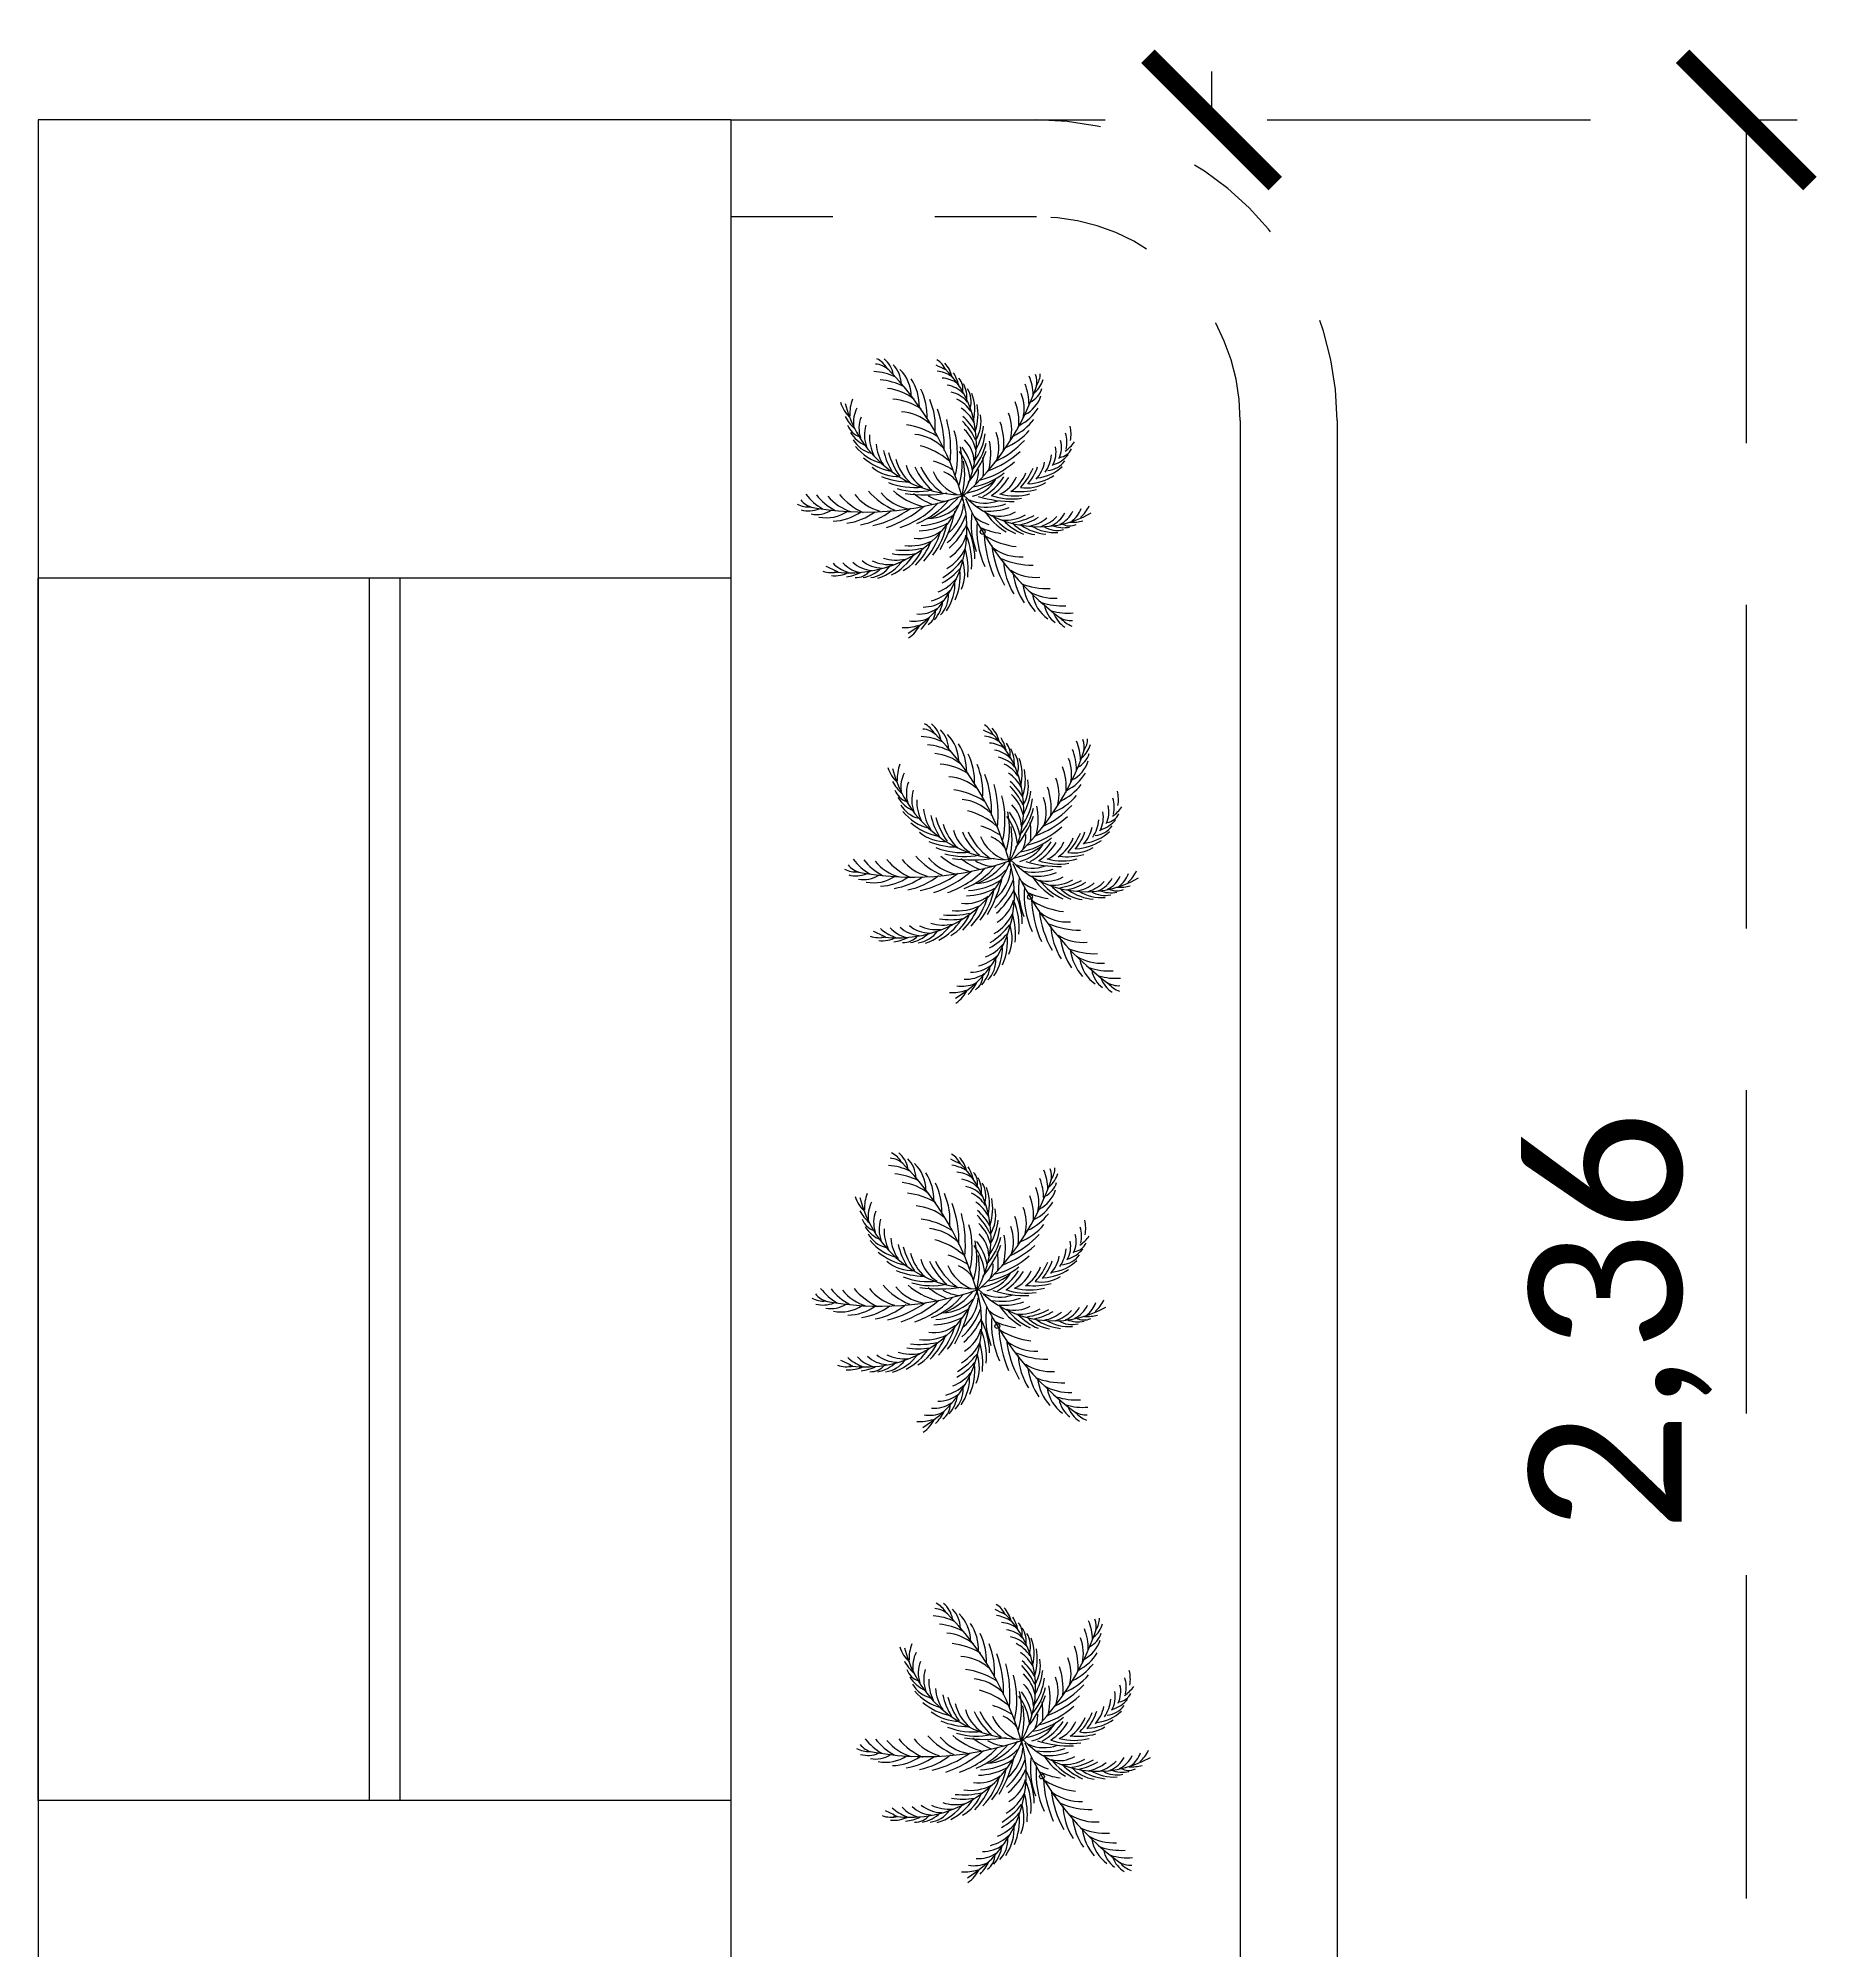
# Model space of a CAD drawing. Header units: millimetres. Extents: x 94.9 to 138.6, y 82.1 to 91.4.
# Drawn here: x 136.863 to 138.609, y 83.239 to 85.116 of the extents above; entities that cross this region are included whole.
import ezdxf

# ---------------------------------------------------------------- set-up
doc = ezdxf.new("R2010")
doc.units = ezdxf.units.MM
doc.header["$LTSCALE"] = 0.05
doc.linetypes.add('HIDDEN', pattern=[9.525, 6.35, -3.175])
for name, color, linetype in [('ARQ-ALVENARIA', 4, 'Continuous'), ('ARQ-ESQ01', 1, 'Continuous'), ('ARQ-ESQ02', 2, 'Continuous'), ('ARQ-LINHA-02', 2, 'Continuous'), ('ARQ-LINHA01', 1, 'Continuous'), ('ARQ-LINHA02', 2, 'Continuous'), ('ARQ-VEGETAÇÃO', 94, 'Continuous'), ('JANELA', 10, 'Continuous'), ('VEGETACAO', 3, 'Continuous')]:
    doc.layers.add(name, color=color, linetype=linetype)
doc.styles.add('3mm ST', font='calibril.ttf', dxfattribs={"height": 0.15})
doc.dimstyles.new('Annotative', dxfattribs={"dimscale": 0.05, "dimtxt": 0.15, "dimasz": 2.5, "dimexe": 1, "dimexo": 1, "dimtad": 1, "dimtxsty": '3mm ST', "dimblk": 'ARCHTICK', "dimcen": 2.5, "dimclrd": 30, "dimclre": 30, "dimclrt": 2, "dimadec": 0, "dimazin": 0, "dimtfac": 1, "dimtmove": 0, "dimatfit": 3, "dimldrblk": 'DOT', "dimfxl": 1, "dimarcsym": 0})

# ---------------------------------------------------------------- blocks, each defined once
blk = doc.blocks.new('COQUEIRO')
at = {"layer": 'VEGETACAO', "color": 3, "linetype": 'Continuous'}
blk.add_circle((0.0488, -0.162), 0.00953, dxfattribs=at)
for centre, radius, start, end in [((-0.299, 0.3315), 0.2149, 52.66291, 75.78173), ((-0.2592, 0.4816), 0.0892, 38.10063, 73.55212), ((-0.2842, 0.5119), 0.0956, 18.00467, 51.19333), ((-0.2845, 0.5128), 0.1111, 0.66257, 37.53141), ((-1.1675, -0.1007), 1.1676, 3.58345, 33.67937), ((-0.2535, 0.4916), 0.105, 349.125, 34.47981), ((-0.2675, 0.4439), 0.1491, 349.08285, 34.11359), ((-0.0547, 0.4696), 0.0894, 12.93374, 47.46008), ((-0.2966, 0.2667), 0.2458, 51.48218, 73.93666), ((-0.263, 0.2781), 0.194, 39.1625, 73.12993), ((-0.298, 0.4095), 0.2038, 347.9478, 21.00057), ((0.7413, 1.4699), 1.2085, 231.98607, 234.05068), ((-0.0479, 0.3613), 0.1389, 46.92087, 70.58924), ((-0.3131, 0.2642), 0.414, 318.81878, 35.07359), ((-0.0178, 0.3516), 0.1141, 43.05015, 75.00526), ((-0.0587, 0.4574), 0.1092, 0.51448, 32.90542), ((-0.0974, 0.4161), 0.1674, 2.09394, 19.91238), ((-0.2734, 0.4581), 0.1255, 185.13494, 217.52588), ((-0.209, 0.4481), 0.1925, 198.12798, 215.94643), ((0.094, 0.4635), 0.4761, 182.96678, 259.22158), ((-0.215, 0.3634), 0.1598, 147.45113, 171.11949), ((-0.2355, 0.3333), 0.1312, 143.0351, 174.99021), ((-0.2704, 0.1703), 0.2599, 46.86087, 72.97936), ((-0.3323, 0.3727), 0.2613, 347.4771, 14.00821), ((-0.3224, 0.3333), 0.2756, 343.62358, 11.74846), ((-0.0082, 0.3321), 0.1039, 31.02531, 71.11922), ((-0.0089, 0.2962), 0.113, 28.27713, 66.76408), ((0.0226, 0.4169), 0.062, 335.90175, 29.97291), ((-0.023, 0.3888), 0.1172, 343.08759, 17.28368), ((0.0109, 0.3675), 0.0962, 332.73196, 19.96024), ((-0.0513, 0.3496), 0.168, 333.05239, 10.22995), ((0.1656, 0.3618), 0.1869, 349.23685, 12.35567), ((0.3123, 0.4211), 0.0966, 297.23651, 334.10536), ((0.2978, 0.3892), 0.0776, 334.67457, 10.12607), ((0.3116, 0.4205), 0.0831, 314.57861, 347.76727), ((-0.3182, 0.3638), 0.0712, 188.06745, 242.13861), ((-0.2571, 0.3707), 0.1347, 200.75669, 234.95277), ((-0.2303, 0.3088), 0.1195, 146.92114, 187.01505), ((-0.2042, 0.2769), 0.13, 151.27628, 189.76323), ((-0.2191, 0.1844), 0.1851, 37.83108, 75.04963), ((-0.2631, 0.0222), 0.3041, 46.4938, 70.64563), ((-0.4401, 0.2769), 0.415, 346.74968, 9.44742), ((-0.5084, 0.8691), 1.0153, 300.15739, 330.25331), ((-0.0376, 0.2548), 0.1458, 22.98041, 51.90604), ((-0.0398, 0.2288), 0.1443, 15.03055, 45.30229), ((-0.0805, 0.3344), 0.2062, 330.83443, 359.70625), ((0.0514, 0.2769), 0.226, 343.43481, 9.5533), ((0.1381, 0.313), 0.1687, 335.73644, 9.70387), ((0.2653, 0.381), 0.1297, 285.6568, 330.68753), ((0.1161, 0.3347), 0.2137, 348.05612, 10.5106), ((0.3078, 0.3888), 0.0913, 285.69894, 331.05375), ((-0.2727, 0.3274), 0.1106, 198.08012, 245.3084), ((-0.2036, 0.3552), 0.1932, 207.81041, 244.98797), ((-0.1489, 0.2596), 0.1677, 166.13433, 195.05995), ((-0.1285, 0.2377), 0.1659, 172.73808, 203.00981), ((-0.0148, 0.2307), 0.2549, 180.53322, 200.99448), ((-0.19, 0.0922), 0.1815, 33.55016, 73.07844), ((-0.4682, 0.2693), 0.4663, 342.5956, 3.64792), ((-0.3446, 0.2244), 0.3634, 335.57655, 3.99041), ((-0.1641, 0.1331), 0.2652, 14.28167, 33.70647), ((-0.0744, 0.1545), 0.1605, 0.74987, 35.15917), ((-0.1139, 0.1631), 0.2217, 17.04589, 37.50715), ((-0.1098, 0.3259), 0.2566, 320.04545, 341.67696), ((-0.0131, 0.2948), 0.1442, 317.56551, 358.38893), ((-0.061, 0.2136), 0.2645, 343.06774, 7.21957), ((0.0823, 0.2425), 0.1609, 334.40502, 11.62357), ((0.1847, 0.4038), 0.2272, 284.05104, 310.58215), ((0.2267, 0.3914), 0.1773, 284.52174, 317.57451), ((-0.1664, 0.3622), 0.2372, 218.33411, 247.20593), ((-0.1994, 0.2786), 0.1658, 219.65144, 260.47485), ((0.0519, 0.2391), 0.305, 184.3339, 203.75869), ((-0.0445, 0.1949), 0.1846, 182.88119, 217.2905), ((-0.0517, 0.1615), 0.1423, 182.7518, 227.44848), ((-0.2529, -0.041), 0.289, 38.77469, 63.71862), ((-0.2729, 0.1764), 0.3016, 331.72838, 1.22978), ((-0.1829, 0.0721), 0.2253, 355.3484, 24.47798), ((-0.1656, 0.0829), 0.2229, 0.36523, 25.8318), ((-0.0516, 0.1355), 0.1238, 350.59188, 35.28856), ((-0.0882, 0.2751), 0.2395, 307.09056, 335.9438), ((-0.0872, 0.2896), 0.2342, 312.24036, 341.21637), ((-0.1061, 0.181), 0.2513, 335.34863, 0.29256), ((0.0682, 0.4503), 0.3609, 283.32362, 306.02136), ((0.0219, 0.1839), 0.1578, 330.1241, 9.65238), ((0.1579, 0.3807), 0.2396, 280.19752, 308.3224), ((0.3305, 0.1405), 0.1141, 334.98115, 6.93626), ((0.3281, 0.172), 0.1389, 338.85187, 2.52024), ((-0.5826, 0.1622), 0.0956, 230.27309, 263.46175), ((-0.5479, 0.1437), 0.0892, 207.9143, 243.36579), ((-0.4087, 0.2126), 0.2149, 205.68469, 228.80351), ((-0.3448, 0.2231), 0.2458, 207.52976, 229.98424), ((-0.3493, 0.1879), 0.194, 208.33649, 242.30392), ((-0.2451, 0.2167), 0.2599, 208.48706, 234.60555), ((-0.2487, 0.1636), 0.1851, 206.41679, 243.63534), ((-0.0985, 0.2389), 0.3041, 210.82079, 234.97262), ((-0.1339, 0.3753), 0.2951, 236.3634, 257.99491), ((-0.1287, 0.3263), 0.2693, 236.824, 265.8), ((0.0889, 0.1947), 0.2563, 192.20856, 217.67514), ((0.1122, 0.1971), 0.259, 193.56238, 222.69196), ((0.0686, 0.1422), 0.167, 191.49178, 237.45379), ((-0.2359, -0.1246), 0.3121, 45.84018, 61.26731), ((-0.1403, -0.02), 0.1475, 27.41088, 54.32759), ((-0.286, 0.1354), 0.3164, 332.7885, 358.02955), ((-0.2515, 0.3814), 0.4439, 309.66064, 328.04407), ((-0.046, 0.1017), 0.1283, 323.98483, 350.90153), ((0.0646, 0.3556), 0.316, 272.15049, 300.56435), ((-0.1646, 0.1353), 0.2714, 342.41412, 357.84125), ((0.0514, 0.4692), 0.4055, 279.16954, 300.22186), ((0.2332, 0.1227), 0.1458, 314.91141, 343.83703), ((0.2823, 0.1116), 0.113, 320.20813, 358.69508), ((0.3159, 0.1242), 0.1039, 322.95631, 3.05022), ((0.406, 0.1274), 0.062, 267.83275, 321.90391), ((0.3605, 0.2384), 0.1674, 294.02493, 311.84338), ((-0.5836, 0.1624), 0.1111, 243.93501, 280.80385), ((-0.1578, 1.1497), 1.1676, 247.78705, 277.88297), ((-0.5567, 0.1362), 0.105, 246.98661, 292.34142), ((-0.5126, 0.1594), 0.1491, 247.35283, 292.38357), ((-0.485, 0.1961), 0.2038, 260.46585, 293.51862), ((-0.476, -0.0463), 0.4761, 289.67672, 5.93153), ((-0.1525, 0.1534), 0.1815, 208.38798, 247.91626), ((-0.0345, 0.2414), 0.289, 217.7478, 242.69173), ((-0.1174, 0.3139), 0.2754, 242.09656, 270.9498), ((-0.0448, 0.5259), 0.5105, 249.99629, 268.37973), ((0.0508, 0.2414), 0.3121, 220.19911, 235.62624), ((-0.0328, 0.127), 0.1475, 227.13884, 254.05554), ((0.3504, 0.2205), 0.414, 212.10883, 288.36364), ((0.0181, 0.2754), 0.2752, 269.36244, 294.6035), ((0.0313, 0.1279), 0.1452, 272.51757, 318.47958), ((0.0551, 0.2812), 0.2623, 268.30233, 297.80372), ((0.0095, 0.1892), 0.2253, 287.2794, 316.40898), ((0.026, 0.1773), 0.2229, 292.29622, 317.7628), ((0.1174, 0.0911), 0.1238, 282.52288, 327.21956), ((0.1264, 0.1194), 0.1605, 292.68086, 327.09017), ((0.0731, 0.1945), 0.2652, 306.21267, 325.63747), ((0.1197, 0.1592), 0.2217, 308.97688, 329.43815), ((0.291, 0.1922), 0.2062, 262.76543, 291.63725), ((0.2083, 0.115), 0.1443, 306.96155, 337.23328), ((0.316, 0.1708), 0.168, 264.98339, 302.16095), ((0.3559, 0.1198), 0.0962, 264.66296, 311.89124), ((0.363, 0.1592), 0.1172, 275.01859, 309.21467), ((-0.3989, 0.2495), 0.4761, 251.03578, 327.29058), ((-0.4558, 0.237), 0.2613, 267.45821, 293.98932), ((-0.4152, 0.2352), 0.2756, 269.71796, 297.84284), ((-0.3833, 0.3617), 0.415, 272.019, 294.71674), ((-0.3815, 0.3908), 0.4663, 277.8185, 298.87082), ((-0.3129, 0.2786), 0.3634, 277.47601, 305.88987), ((-0.2515, 0.2179), 0.3016, 280.23664, 309.73804), ((-0.1214, 0.0959), 0.167, 259.56078, 305.52279), ((-0.214, 0.2389), 0.3164, 283.43687, 308.67792), ((-0.5087, 0.1441), 0.5105, 318.0653, 336.44873), ((-0.1633, 0.007), 0.167, 298.20173, 344.16373), ((1.1493, 0.2277), 1.1676, 192.22913, 222.32505), ((0.1077, 0.0895), 0.1452, 233.87663, 279.83863), ((0.1289, 0.151), 0.2253, 248.63845, 277.76803), ((0.2707, 0.3684), 0.4439, 241.59163, 259.97507), ((0.2331, 0.1772), 0.2395, 239.02156, 267.8748), ((0.247, 0.1817), 0.2342, 244.17136, 273.14736), ((0.2723, 0.2162), 0.2566, 251.97645, 273.60796), ((0.2795, 0.115), 0.1442, 249.49651, 290.31992), ((-0.1732, 0.0016), 0.1423, 250.82081, 295.51748), ((-0.3549, -0.0082), 0.2693, 304.893, 333.869), ((-0.1515, 0.1444), 0.2563, 260.27756, 285.74414), ((-0.145, 0.1669), 0.259, 261.63139, 290.76096), ((-0.3391, -0.0025), 0.2754, 310.16556, 339.0188), ((-0.2261, 0.0477), 0.259, 300.27233, 329.40191), ((-0.2171, 0.0261), 0.2563, 298.91851, 324.38508), ((-0.272, -0.2058), 0.2754, 348.80651, 17.65975), ((0.3065, -0.1806), 0.3016, 160.37407, 189.87546), ((0.3846, -0.2174), 0.3634, 164.22223, 192.63609), ((0.1459, -0.0065), 0.1475, 216.05657, 242.97327), ((0.2247, 0.1113), 0.3121, 234.48586, 249.91299), ((0.2961, 0.002), 0.2395, 200.38061, 229.23385), ((0.1343, 0.1314), 0.2229, 253.65528, 279.12186), ((0.1519, 0.007), 0.1238, 243.88193, 288.57861), ((0.3097, -0.0032), 0.2342, 205.53041, 234.50642), ((0.1766, 0.0234), 0.1605, 254.03992, 288.44922), ((0.351, 0.008), 0.2566, 213.3355, 234.96701), ((0.2934, -0.0756), 0.1442, 210.85556, 251.67898), ((0.1819, 0.1155), 0.2652, 267.57173, 286.99652), ((0.1962, 0.0588), 0.2217, 270.33594, 290.7972), ((0.3492, -0.0875), 0.1141, 296.3402, 328.29531), ((0.367, -0.0614), 0.1389, 300.21092, 323.87929), ((-0.5433, -0.1016), 0.1028, 238.64928, 273.17562), ((-1.3945, -1.3002), 1.3898, 52.05869, 54.12329), ((-0.5311, -0.0932), 0.1255, 253.20395, 285.59488), ((-0.4215, -0.0745), 0.1598, 215.52013, 239.18849), ((-0.4012, -0.1047), 0.1312, 211.1041, 243.05921), ((-0.4978, -0.0373), 0.1925, 266.19698, 284.01543), ((-0.4604, -0.1701), 0.0712, 256.13645, 310.20761), ((-0.3765, -0.1091), 0.1195, 214.99014, 255.08405), ((-0.4439, -0.1108), 0.1347, 268.82569, 303.02177), ((-0.3372, -0.0968), 0.13, 219.34528, 257.83223), ((-0.4096, -0.1414), 0.1106, 266.14912, 313.37741), ((-0.3005, -0.0519), 0.1677, 234.20333, 263.12895), ((-0.4096, -0.067), 0.1932, 275.87941, 313.05697), ((-0.2726, -0.0412), 0.1659, 240.80708, 271.07881), ((-0.4022, -0.0299), 0.2372, 286.40311, 315.27493), ((-0.2236, 0.0616), 0.2549, 248.60222, 269.06348), ((-0.2065, 0.1267), 0.305, 252.4029, 271.82769), ((-0.3369, -0.0917), 0.1658, 287.72044, 328.54385), ((-0.2015, 0.0208), 0.1846, 250.9502, 285.3595), ((-0.4022, 0.0052), 0.2951, 304.43241, 326.06391), ((-0.179, -0.1017), 0.1846, 289.59114, 324.00044), ((-0.1449, -0.099), 0.1423, 289.46175, 334.15843), ((-0.326, -0.2392), 0.2951, 343.07335, 4.70486), ((-0.2806, -0.2201), 0.2693, 343.53394, 12.50995), ((0.5136, -0.2432), 0.4663, 171.24128, 192.2936), ((0.254, 0.0312), 0.289, 227.42037, 252.3643), ((0.4869, -0.2549), 0.415, 175.39537, 198.0931), ((0.3507, -0.0224), 0.2062, 224.12448, 252.9963), ((0.2378, -0.0311), 0.1443, 268.3206, 298.59234), ((0.3568, -0.0548), 0.168, 226.34245, 263.52), ((0.2621, -0.0407), 0.1458, 276.27047, 305.19609), ((0.3561, -0.1195), 0.0962, 226.02201, 273.25029), ((0.2935, -0.08), 0.113, 281.56719, 320.05413), ((0.3862, -0.0932), 0.1172, 236.37764, 270.57373), ((0.3276, -0.0911), 0.1039, 284.31536, 324.40927), ((0.4, -0.1449), 0.062, 229.1918, 283.26296), ((0.4338, -0.0298), 0.1674, 255.38399, 273.20244), ((-0.2217, -0.0836), 0.2549, 287.24316, 307.70442), ((-0.249, -0.0221), 0.305, 291.04384, 310.46864), ((-0.3041, -0.2666), 0.2372, 325.04406, 353.91588), ((-0.2146, -0.2741), 0.1658, 326.36138, 7.1848), ((0.2119, -0.1099), 0.1815, 222.19584, 261.72412), ((0.2737, -0.0297), 0.3041, 235.13948, 259.29131), ((0.3791, -0.3284), 0.2756, 172.26927, 200.39415), ((-0.2109, -0.2203), 0.1677, 272.84427, 301.7699), ((-0.2403, -0.3583), 0.1106, 304.79007, 352.01835), ((-0.1958, -0.1944), 0.1659, 279.44802, 309.71976), ((-0.2867, -0.3002), 0.1932, 314.52036, 351.69792), ((0.2546, -0.1967), 0.1851, 226.47676, 263.69531), ((0.3948, -0.3659), 0.2613, 176.12278, 202.65389), ((-0.2566, -0.3244), 0.1312, 249.74505, 281.70016), ((-0.2346, -0.3124), 0.1195, 253.63109, 293.725), ((-0.3742, -0.3321), 0.1925, 304.83793, 322.65637), ((-0.2115, -0.2782), 0.13, 257.98623, 296.47318), ((-0.262, -0.4124), 0.0712, 294.7774, 348.84856), ((-0.2862, -0.3558), 0.1347, 307.46663, 341.66272), ((0.3032, -0.1751), 0.2599, 235.50655, 261.62504), ((0.3663, -0.4074), 0.2038, 176.59348, 209.64625), ((0.312, -0.2827), 0.194, 227.80818, 261.77561), ((0.3414, -0.446), 0.1491, 177.72854, 222.75927), ((-0.2913, -0.3135), 0.1598, 254.16107, 277.82944), ((-0.3653, -0.3966), 0.1255, 291.84489, 324.23583), ((0.3435, -0.2664), 0.2458, 240.12786, 262.58234), ((0.3348, -0.4953), 0.105, 177.77068, 223.12549), ((0.3556, -0.3301), 0.2149, 241.30859, 264.42741), ((0.3686, -0.5116), 0.1111, 189.30825, 226.1771), ((0.3388, -0.4845), 0.0892, 226.74631, 262.19781), ((0.3681, -0.5107), 0.0956, 206.65036, 239.83901)]:
    blk.add_arc(centre, radius, start, end, dxfattribs=at)
blk = doc.blocks.new('AV5')
at = {"layer": 'VEGETACAO', "xscale": 0.5, "yscale": 0.5, "zscale": 0.5}
blk.add_blockref('COQUEIRO', (-0.0275, 0.096), dxfattribs=at)
blk = doc.blocks.new('VEGETAÇÃO')
at = {"layer": 'ARQ-VEGETAÇÃO', "ltscale": 0.015, "xscale": 0.5, "yscale": 0.5, "zscale": 0.5}
blk.add_blockref('AV5', (0.0134, -0.0471), dxfattribs=at)
blk = doc.blocks.new('PLANTINHA')
at = {"layer": 'ARQ-LINHA-02'}
blk.add_blockref('VEGETAÇÃO', (0.0014, 0.001), dxfattribs=at)
blk = doc.blocks.new('_ArchTick')
at = {"color": 0, "linetype": 'ByBlock', "const_width": 0.15}
blk.add_lwpolyline([(-0.5, -0.5), (0.5, 0.5)], dxfattribs=at)
blk = doc.blocks.new('*D45')
at = {"layer": 'ARQ-LINHA02', "color": 30, "linetype": 'HIDDEN', "lineweight": -2, "transparency": 16777216}
for p, q in [((137.5929, 86.0355), (138.0647, 86.0355)), ((138.0147, 86.0355), (138.0147, 85.0355)), ((137.5929, 85.0355), (138.0647, 85.0355))]:
    blk.add_line(p, q, dxfattribs=at)
at = {"layer": 'Defpoints', "color": 0, "linetype": 'HIDDEN', "transparency": 16777216}
for p in [(137.5429, 86.0355), (137.5429, 85.0355), (138.0147, 85.0355)]:
    blk.add_point(p, dxfattribs=at)
at = {"layer": 'ARQ-LINHA02', "color": 30, "linetype": 'HIDDEN', "lineweight": -2, "transparency": 16777216, "xscale": 0.125, "yscale": 0.125, "zscale": 0.125}
for p, rotation in [((138.0147, 86.0355), 90), ((138.0147, 85.0355), 270)]:
    blk.add_blockref('_ArchTick', p, dxfattribs=dict(at, rotation=rotation))
at = {"layer": 'ARQ-LINHA02', "color": 2, "linetype": 'HIDDEN', "transparency": 16777216, "insert": (137.9084, 85.5355), "char_height": 0.15, "attachment_point": 5, "rotation": 90, "style": '3mm ST'}
blk.add_mtext('1', dxfattribs=at)
blk = doc.blocks.new('_Dot')
at = {"color": 0, "linetype": 'ByBlock', "lineweight": -2}
blk.add_line((-0.5, 0), (-1, 0), dxfattribs=at)
at = {"color": 0, "linetype": 'ByBlock', "const_width": 0.5}
blk.add_lwpolyline([(-0.25, 0, 1), (0.25, 0, 1)], format="xyb", close=True, dxfattribs=at)
blk = doc.blocks.new('*D46')
at = {"layer": 'ARQ-LINHA02', "color": 30, "linetype": 'HIDDEN', "lineweight": -2, "transparency": 16777216}
for p, q in [((137.5929, 85.0355), (138.5896, 85.0355)), ((138.5396, 85.0355), (138.5396, 82.6755)), ((137.5929, 82.6755), (138.5896, 82.6755))]:
    blk.add_line(p, q, dxfattribs=at)
at = {"layer": 'Defpoints', "color": 0, "linetype": 'HIDDEN', "transparency": 16777216}
for p in [(137.5429, 85.0355), (137.5429, 82.6755), (138.5396, 82.6755)]:
    blk.add_point(p, dxfattribs=at)
at = {"layer": 'ARQ-LINHA02', "color": 30, "linetype": 'HIDDEN', "lineweight": -2, "transparency": 16777216, "xscale": 0.125, "yscale": 0.125, "zscale": 0.125}
for p, rotation in [((138.5396, 85.0355), 90), ((138.5396, 82.6755), 270)]:
    blk.add_blockref('_ArchTick', p, dxfattribs=dict(at, rotation=rotation))
at = {"layer": 'ARQ-LINHA02', "color": 2, "linetype": 'HIDDEN', "transparency": 16777216, "insert": (138.4161, 83.8555), "char_height": 0.15, "attachment_point": 5, "rotation": 90, "style": '3mm ST'}
blk.add_mtext('2,36', dxfattribs=at)

msp = doc.modelspace()

# ---------------------------------------------------------------- linework, layer by layer
at = {"layer": 'ARQ-ALVENARIA'}
for p, q in [((137.5429, 85.0355), (136.8629, 85.0355)), ((136.8629, 85.0355), (136.8629, 83.0855)), ((137.5429, 85.0355), (137.5429, 82.6755)), ((137.5429, 85.0355), (137.5429, 84.5855)), ((137.5429, 84.5855), (136.8629, 84.5855)), ((137.5429, 83.3855), (136.8629, 83.3855))]:
    msp.add_line(p, q, dxfattribs=at)
at = {"layer": 'ARQ-ESQ01', "linetype": 'HIDDEN', "ltscale": 0.06}
for p, q in [((137.5429, 85.0355), (137.8429, 85.0355)), ((137.5429, 84.9405), (137.8429, 84.9405))]:
    msp.add_line(p, q, dxfattribs=at)
for radius in [0.295, 0.2]:
    msp.add_arc((137.8429, 84.7405), radius, 0, 90, dxfattribs=at)
at = {"layer": 'ARQ-ESQ02'}
for p, q in [((136.8629, 83.3855), (136.8629, 84.5855)), ((137.5429, 84.5855), (137.5429, 83.3855))]:
    msp.add_line(p, q, dxfattribs=at)
at = {"layer": 'ARQ-LINHA01', "linetype": 'HIDDEN', "ltscale": 0.06}
msp.add_line((137.5429, 84.9405), (137.8429, 84.9405), dxfattribs=at)
at = {"layer": 'ARQ-LINHA01'}
for p, q in [((138.0429, 84.7405), (138.0429, 82.9705)), ((138.1379, 84.7405), (138.1379, 82.9705))]:
    msp.add_line(p, q, dxfattribs=at)
at = {"layer": 'JANELA'}
for p, q in [((137.1879, 84.5855), (137.1879, 83.3855)), ((137.2179, 84.5855), (137.2179, 83.3855))]:
    msp.add_line(p, q, dxfattribs=at)

# ---------------------------------------------------------------- block references
at = {"layer": 'ARQ-ESQ02', "linetype": 'HIDDEN', "ltscale": 0.06, "rotation": 11.33707888592681}
for p in [(137.7694, 84.6662), (137.8159, 84.3078), (137.7838, 83.8865), (137.8276, 83.4443)]:
    msp.add_blockref('PLANTINHA', p, dxfattribs=at)

# ---------------------------------------------------------------- dimensions: what is measured, and where the dimension line sits
at = {"layer": 'ARQ-LINHA02', "linetype": 'HIDDEN'}
for base, p1, p2, picture, middle in [((138.0147, 85.0355), (137.5429, 86.0355), (137.5429, 85.0355), '*D45', (137.9084, 85.5355)), ((138.5396, 82.6755), (137.5429, 85.0355), (137.5429, 82.6755), '*D46', (138.4161, 83.8555))]:
    dim = msp.add_linear_dim(base=base, p1=p1, p2=p2, angle=90, dimstyle='Annotative', dxfattribs=at)
    dim.commit()
    dim.dimension.update_dxf_attribs({"geometry": picture, "text_midpoint": middle})

doc.saveas('drawing.dxf')
